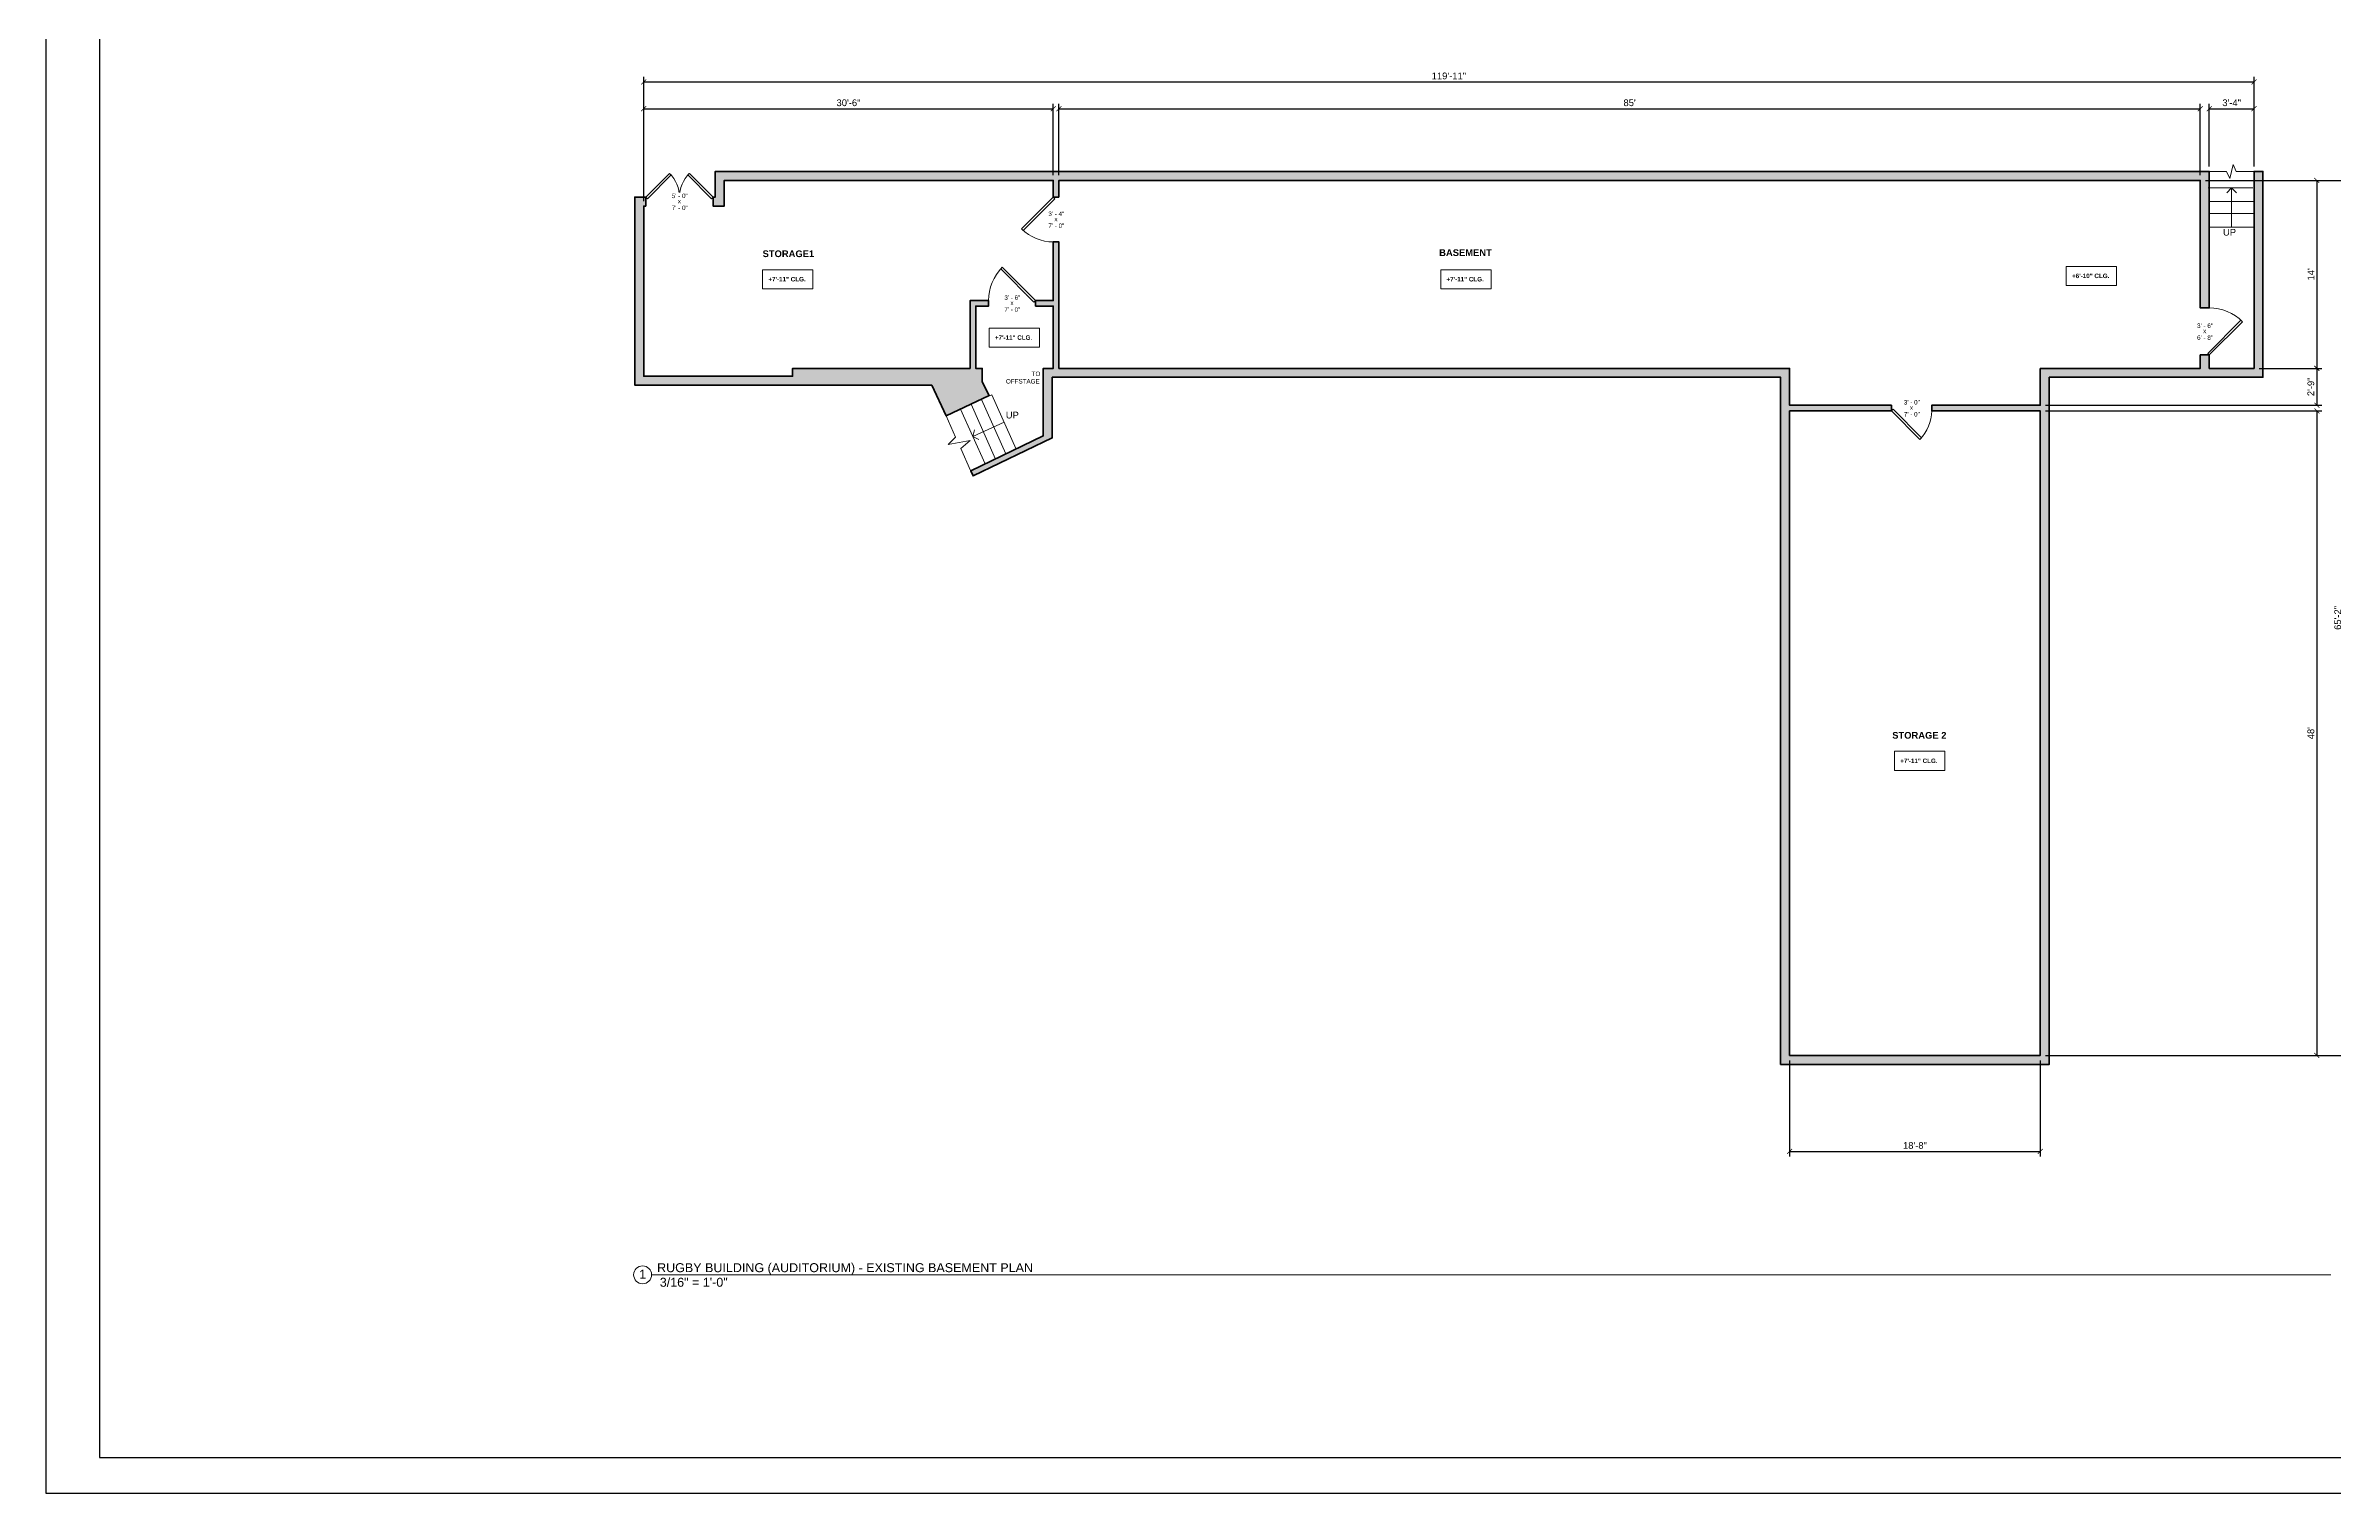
# Model space of a CAD drawing. Header units: inches. Extents: x -2078 to 106214, y -964 to 6385.
# Drawn here: x 32174 to 34219, y 2929 to 4222 of the extents above; entities that cross this region are included whole.
import ezdxf

# ---------------------------------------------------------------- set-up
doc = ezdxf.new("R2010")
doc.units = ezdxf.units.IN
doc.header["$MEASUREMENT"] = 0
for name, color, linetype, lineweight in [('A-ANNO', 2, 'Continuous', 5), ('A-ANNO-DIMS', 1, 'Continuous', 9), ('A-DETAIL-3', 40, 'Continuous', 15), ('A-DOOR', 1, 'Continuous', 18), ('A-STRS', 4, 'Continuous', 9), ('A-WALL', 3, 'Continuous', 40)]:
    doc.layers.add(name, color=color, linetype=linetype, lineweight=lineweight)
doc.layers.add('A-HATCH', color=9, linetype='Continuous')
doc.layers.add('A-TB', color=7, linetype='Continuous')
doc.styles.add('Arial', font='arial.ttf')
doc.styles.add('Arial_1', font='arial.ttf', dxfattribs={"height": 0.0625})
doc.styles.add('Arial_2', font='arial.ttf', dxfattribs={"height": 3})
doc.styles.add('Arial_3', font='arial.ttf', dxfattribs={"height": 0.125})
doc.styles.add('Arial_4', font='arial.ttf', dxfattribs={"height": 3})
doc.styles.add('Arial_B', font='arialbd.ttf', dxfattribs={"height": 4.5})
doc.styles.add('Arial_B_1', font='arialbd.ttf', dxfattribs={"height": 3})
doc.styles.add('JC', font='arial.ttf', dxfattribs={"height": 0.125})
doc.dimstyles.new('JC-DIMS', dxfattribs={"dimtxt": 0.125, "dimasz": 0.09375, "dimexe": 0.09375, "dimexo": 0.09375, "dimgap": 0.046875, "dimtad": 1, "dimdec": 1, "dimzin": 0, "dimdsep": 46, "dimlunit": 4, "dimtxsty": 'JC', "dimblk": 'ARCHTICK', "dimcen": 0.09, "dimclrd": 1, "dimclre": 1, "dimclrt": 256, "dimadec": 0, "dimazin": 0, "dimtfac": 1, "dimtdec": 1, "dimtofl": 0, "dimtmove": 1, "dimatfit": 3, "dimfxl": 1, "dimtolj": 1, "dimtzin": 0, "dimarcsym": 0})

# ---------------------------------------------------------------- blocks, each defined once
blk = doc.blocks.new('JC_TB_48x36 - JC_TB_4836-1441736-Floor Plans')
at = {"layer": 'A-TB'}
for p, q in [((-0.003, 24.012), (-0.003, -11.988)), ((0.747, 23.512), (0.747, -11.488)), ((0.747, -11.488), (47.497, -11.488)), ((-0.003, -11.988), (47.997, -11.988))]:
    blk.add_line(p, q, dxfattribs=at)
blk = doc.blocks.new('Generic Models 7 - Generic Models 7-1495681-2-Basement - Auditorium')
for p, q in [((-1089.3, -395.4), (-1111.3, -346.4)), ((-1080.1, -391.1), (-1102, -342.1)), ((-1100, -341.1), (-1092.6, -337.9)), ((-1092.6, -337.9), (-1083.3, -333.7)), ((-1070.8, -386.6), (-1092.6, -337.9)), ((-1061.6, -382.2), (-1083.3, -333.7)), ((-1086.7, -394.2), (-1089.3, -395.4))]:
    blk.add_line(p, q)
blk = doc.blocks.new('JC_DOUBLE DOOR - DOUBLE DOOR-1511051-2-Basement - Auditorium')
at = {"layer": 'A-DOOR', "lineweight": 20}
for p, q in [((-30, 4), (-8.8, 25.2)), ((-7.4, 23.8), (-28.6, 2.6)), ((-8.8, 25.2), (-7.4, 23.8)), ((8.8, 25.2), (7.4, 23.8)), ((7.4, 23.8), (28.6, 2.6)), ((30, 4), (8.8, 25.2)), ((-28.6, 2.6), (-30, 4)), ((28.6, 2.6), (30, 4))]:
    blk.add_line(p, q, dxfattribs=at)
at = {"layer": 'A-DOOR', "lineweight": 9}
for centre, start, end in [((-30, 4), 360, 45), ((30, 4), 135, 180)]:
    blk.add_arc(centre, 30, start, end, dxfattribs=at)
blk = doc.blocks.new('JC_DOOR_SINGLE PANEL - SINGLE DOOR-1540977-2-Basement - Auditorium')
at = {"layer": 'A-DOOR', "lineweight": 20}
for p, q in [((-8.7, 32.2), (-10.1, 30.8)), ((-10.1, 30.8), (19.6, 1.1)), ((21, 2.5), (-8.7, 32.2)), ((19.6, 1.1), (21, 2.5))]:
    blk.add_line(p, q, dxfattribs=at)
at = {"layer": 'A-DOOR', "lineweight": 9}
blk.add_arc((21, 2.5), 42, 135, 180, dxfattribs=at)
blk = doc.blocks.new('JC_DOOR_SINGLE PANEL - SINGLE DOOR-1511517-2-Basement - Auditorium')
at = {"layer": 'A-DOOR', "lineweight": 20}
for p, q in [((-8.3, 30.8), (-9.7, 29.4)), ((-9.7, 29.4), (18.6, 1.1)), ((20, 2.5), (-8.3, 30.8)), ((18.6, 1.1), (20, 2.5))]:
    blk.add_line(p, q, dxfattribs=at)
at = {"layer": 'A-DOOR', "lineweight": 9}
blk.add_arc((20, 2.5), 40, 135, 180, dxfattribs=at)
blk = doc.blocks.new('JC_DOOR_SINGLE PANEL - SINGLE DOOR-1512063-2-Basement - Auditorium')
at = {"layer": 'A-DOOR', "lineweight": 20}
for p, q in [((-7.5, 28), (-8.9, 26.5)), ((-8.9, 26.5), (16.6, 1.1)), ((18, 2.5), (-7.5, 28)), ((16.6, 1.1), (18, 2.5))]:
    blk.add_line(p, q, dxfattribs=at)
at = {"layer": 'A-DOOR', "lineweight": 9}
blk.add_arc((18, 2.5), 36, 135, 180, dxfattribs=at)
blk = doc.blocks.new('JC_DOOR_SINGLE PANEL - SINGLE DOOR-1512510-2-Basement - Auditorium')
at = {"layer": 'A-DOOR', "lineweight": 20}
for p, q in [((-8.7, 33.7), (-10.1, 32.3)), ((-10.1, 32.3), (19.6, 2.6)), ((21, 4), (-8.7, 33.7)), ((19.6, 2.6), (21, 4))]:
    blk.add_line(p, q, dxfattribs=at)
at = {"layer": 'A-DOOR', "lineweight": 9}
blk.add_arc((21, 4), 42, 135, 180, dxfattribs=at)
blk = doc.blocks.new('_ArchTick')
at = {"color": 0, "linetype": 'ByBlock', "const_width": 0.15}
blk.add_lwpolyline([(-0.5, -0.5), (0.5, 0.5)], dxfattribs=at)
blk = doc.blocks.new('*D1775')
at = {"layer": 'A-ANNO-DIMS', "color": 1, "lineweight": -2, "transparency": 16777216}
for p, q in [((32708.2, 4083.4), (32708.2, 4170.4)), ((32708.2, 4165.9), (33074.2, 4165.9)), ((33074.2, 4106.4), (33074.2, 4170.4))]:
    blk.add_line(p, q, dxfattribs=at)
at = {"layer": 'Defpoints', "color": 0, "transparency": 16777216}
for p in [(33074.2, 4165.9), (33074.2, 4101.9), (32708.2, 4078.9)]:
    blk.add_point(p, dxfattribs=at)
at = {"layer": 'A-ANNO-DIMS', "color": 1, "lineweight": -2, "transparency": 16777216, "xscale": 4.5, "yscale": 4.5, "zscale": 4.5, "rotation": 180}
blk.add_blockref('_ArchTick', (32708.2, 4165.9), dxfattribs=at)
at = {"layer": 'A-ANNO-DIMS', "color": 1, "lineweight": -2, "transparency": 16777216, "xscale": 4.5, "yscale": 4.5, "zscale": 4.5}
blk.add_blockref('_ArchTick', (33074.2, 4165.9), dxfattribs=at)
at = {"layer": 'A-ANNO-DIMS', "color": 2, "transparency": 16777216, "insert": (32891.2, 4171.2), "char_height": 6, "width": 0.487, "attachment_point": 5, "style": 'JC'}
blk.add_mtext('\\A1;30\'-6"', dxfattribs=at)
blk = doc.blocks.new('*D1777')
at = {"layer": 'A-ANNO-DIMS', "color": 1, "lineweight": -2, "transparency": 16777216}
for p, q in [((33732.2, 3315.4), (33732.2, 3229.6)), ((33956.2, 3315.4), (33956.2, 3229.6)), ((33732.2, 3234.1), (33956.2, 3234.1))]:
    blk.add_line(p, q, dxfattribs=at)
at = {"layer": 'Defpoints', "color": 0, "transparency": 16777216}
for p in [(33732.2, 3319.9), (33956.2, 3319.9), (33956.2, 3234.1)]:
    blk.add_point(p, dxfattribs=at)
at = {"layer": 'A-ANNO-DIMS', "color": 1, "lineweight": -2, "transparency": 16777216, "xscale": 4.5, "yscale": 4.5, "zscale": 4.5, "rotation": 180}
blk.add_blockref('_ArchTick', (33732.2, 3234.1), dxfattribs=at)
at = {"layer": 'A-ANNO-DIMS', "color": 1, "lineweight": -2, "transparency": 16777216, "xscale": 4.5, "yscale": 4.5, "zscale": 4.5}
blk.add_blockref('_ArchTick', (33956.2, 3234.1), dxfattribs=at)
at = {"layer": 'A-ANNO-DIMS', "color": 2, "transparency": 16777216, "insert": (33844.2, 3239.4), "char_height": 6, "width": 0.487, "attachment_point": 5, "style": 'JC'}
blk.add_mtext('\\A1;18\'-8"', dxfattribs=at)
blk = doc.blocks.new('*D1779')
at = {"layer": 'A-ANNO-DIMS', "color": 1, "lineweight": -2, "transparency": 16777216}
for p, q in [((33079.2, 4106.4), (33079.2, 4170.4)), ((33079.2, 4165.9), (34099.2, 4165.9)), ((34099.2, 4106.4), (34099.2, 4170.4))]:
    blk.add_line(p, q, dxfattribs=at)
at = {"layer": 'Defpoints', "color": 0, "transparency": 16777216}
for p in [(34099.2, 4165.9), (33079.2, 4101.9), (34099.2, 4101.9)]:
    blk.add_point(p, dxfattribs=at)
at = {"layer": 'A-ANNO-DIMS', "color": 1, "lineweight": -2, "transparency": 16777216, "xscale": 4.5, "yscale": 4.5, "zscale": 4.5, "rotation": 180}
blk.add_blockref('_ArchTick', (33079.2, 4165.9), dxfattribs=at)
at = {"layer": 'A-ANNO-DIMS', "color": 1, "lineweight": -2, "transparency": 16777216, "xscale": 4.5, "yscale": 4.5, "zscale": 4.5}
blk.add_blockref('_ArchTick', (34099.2, 4165.9), dxfattribs=at)
at = {"layer": 'A-ANNO-DIMS', "color": 2, "transparency": 16777216, "insert": (33589.2, 4171.2), "char_height": 6, "width": 0.487, "attachment_point": 5, "style": 'JC'}
blk.add_mtext("\\A1;85'", dxfattribs=at)
blk = doc.blocks.new('*D1745')
at = {"layer": 'A-ANNO-DIMS', "color": 1, "lineweight": -2, "transparency": 16777216}
for p, q in [((34107.2, 4114.4), (34107.2, 4170.4)), ((34107.2, 4165.9), (34147.2, 4165.9)), ((34147.2, 4114.4), (34147.2, 4170.4))]:
    blk.add_line(p, q, dxfattribs=at)
at = {"layer": 'Defpoints', "color": 0, "transparency": 16777216}
for p in [(34147.2, 4165.9), (34107.2, 4109.9), (34147.2, 4109.9)]:
    blk.add_point(p, dxfattribs=at)
at = {"layer": 'A-ANNO-DIMS', "color": 1, "lineweight": -2, "transparency": 16777216, "xscale": 4.5, "yscale": 4.5, "zscale": 4.5, "rotation": 180}
blk.add_blockref('_ArchTick', (34107.2, 4165.9), dxfattribs=at)
at = {"layer": 'A-ANNO-DIMS', "color": 1, "lineweight": -2, "transparency": 16777216, "xscale": 4.5, "yscale": 4.5, "zscale": 4.5}
blk.add_blockref('_ArchTick', (34147.2, 4165.9), dxfattribs=at)
at = {"layer": 'A-ANNO-DIMS', "color": 2, "transparency": 16777216, "insert": (34127.2, 4171.2), "char_height": 6, "width": 0.401, "attachment_point": 5, "style": 'JC'}
blk.add_mtext('\\A1;3\'-4"', dxfattribs=at)
blk = doc.blocks.new('*D1747')
at = {"layer": 'A-ANNO-DIMS', "color": 1, "lineweight": -2, "transparency": 16777216}
for p, q in [((32708.2, 4083.4), (32708.2, 4194.4)), ((34147.2, 4114.4), (34147.2, 4194.4)), ((32708.2, 4189.9), (34147.2, 4189.9))]:
    blk.add_line(p, q, dxfattribs=at)
at = {"layer": 'Defpoints', "color": 0, "transparency": 16777216}
for p in [(34147.2, 4189.9), (34147.2, 4109.9), (32708.2, 4078.9)]:
    blk.add_point(p, dxfattribs=at)
at = {"layer": 'A-ANNO-DIMS', "color": 1, "lineweight": -2, "transparency": 16777216, "xscale": 4.5, "yscale": 4.5, "zscale": 4.5, "rotation": 180}
blk.add_blockref('_ArchTick', (32708.2, 4189.9), dxfattribs=at)
at = {"layer": 'A-ANNO-DIMS', "color": 1, "lineweight": -2, "transparency": 16777216, "xscale": 4.5, "yscale": 4.5, "zscale": 4.5}
blk.add_blockref('_ArchTick', (34147.2, 4189.9), dxfattribs=at)
at = {"layer": 'A-ANNO-DIMS', "color": 2, "transparency": 16777216, "insert": (33427.7, 4195.2), "char_height": 6, "width": 0.66, "attachment_point": 5, "style": 'JC'}
blk.add_mtext('\\A1;119\'-11"', dxfattribs=at)
blk = doc.blocks.new('*D1749')
at = {"layer": 'A-ANNO-DIMS', "color": 1, "lineweight": -2, "transparency": 16777216}
for p, q in [((33960.7, 3895.9), (34207.8, 3895.9)), ((34203.3, 3895.9), (34203.3, 3319.9)), ((33960.7, 3319.9), (34207.8, 3319.9))]:
    blk.add_line(p, q, dxfattribs=at)
at = {"layer": 'Defpoints', "color": 0, "transparency": 16777216}
for p in [(33956.2, 3895.9), (33956.2, 3319.9), (34203.3, 3319.9)]:
    blk.add_point(p, dxfattribs=at)
at = {"layer": 'A-ANNO-DIMS', "color": 1, "lineweight": -2, "transparency": 16777216, "xscale": 4.5, "yscale": 4.5, "zscale": 4.5}
for p, rotation in [((34203.3, 3895.9), 90), ((34203.3, 3319.9), 270)]:
    blk.add_blockref('_ArchTick', p, dxfattribs=dict(at, rotation=rotation))
at = {"layer": 'A-ANNO-DIMS', "color": 2, "transparency": 16777216, "insert": (34198, 3607.9), "char_height": 6, "width": 0.487, "attachment_point": 5, "rotation": 90, "style": 'JC'}
blk.add_mtext("\\A1;48'", dxfattribs=at)
blk = doc.blocks.new('*D1751')
at = {"layer": 'A-ANNO-DIMS', "color": 1, "lineweight": -2, "transparency": 16777216}
for p, q in [((34103.7, 4101.9), (34231.8, 4101.9)), ((34227.3, 4101.9), (34227.3, 3319.9)), ((33960.7, 3319.9), (34231.8, 3319.9))]:
    blk.add_line(p, q, dxfattribs=at)
at = {"layer": 'Defpoints', "color": 0, "transparency": 16777216}
for p in [(34099.2, 4101.9), (33956.2, 3319.9), (34227.3, 3319.9)]:
    blk.add_point(p, dxfattribs=at)
at = {"layer": 'A-ANNO-DIMS', "color": 1, "lineweight": -2, "transparency": 16777216, "xscale": 4.5, "yscale": 4.5, "zscale": 4.5}
for p, rotation in [((34227.3, 4101.9), 90), ((34227.3, 3319.9), 270)]:
    blk.add_blockref('_ArchTick', p, dxfattribs=dict(at, rotation=rotation))
at = {"layer": 'A-ANNO-DIMS', "color": 2, "transparency": 16777216, "insert": (34222, 3710.9), "char_height": 6, "width": 0.487, "attachment_point": 5, "rotation": 90, "style": 'JC'}
blk.add_mtext('\\A1;65\'-2"', dxfattribs=at)
blk = doc.blocks.new('*D1753')
at = {"layer": 'A-ANNO-DIMS', "color": 1, "lineweight": -2, "transparency": 16777216}
for p, q in [((34103.7, 4101.9), (34207.8, 4101.9)), ((34203.3, 4101.9), (34203.3, 3933.9)), ((34151.7, 3933.9), (34207.8, 3933.9))]:
    blk.add_line(p, q, dxfattribs=at)
at = {"layer": 'Defpoints', "color": 0, "transparency": 16777216}
for p in [(34099.2, 4101.9), (34147.2, 3933.9), (34203.3, 3933.9)]:
    blk.add_point(p, dxfattribs=at)
at = {"layer": 'A-ANNO-DIMS', "color": 1, "lineweight": -2, "transparency": 16777216, "xscale": 4.5, "yscale": 4.5, "zscale": 4.5}
for p, rotation in [((34203.3, 4101.9), 90), ((34203.3, 3933.9), 270)]:
    blk.add_blockref('_ArchTick', p, dxfattribs=dict(at, rotation=rotation))
at = {"layer": 'A-ANNO-DIMS', "color": 2, "transparency": 16777216, "insert": (34198, 4017.9), "char_height": 6, "width": 0.487, "attachment_point": 5, "rotation": 90, "style": 'JC'}
blk.add_mtext("\\A1;14'", dxfattribs=at)
blk = doc.blocks.new('*D1755')
at = {"layer": 'A-ANNO-DIMS', "color": 1, "lineweight": -2, "transparency": 16777216}
for p, q in [((34151.7, 3933.9), (34207.8, 3933.9)), ((34203.3, 3933.9), (34203.3, 3900.9)), ((33960.7, 3900.9), (34207.8, 3900.9))]:
    blk.add_line(p, q, dxfattribs=at)
at = {"layer": 'Defpoints', "color": 0, "transparency": 16777216}
for p in [(34147.2, 3933.9), (33956.2, 3900.9), (34203.3, 3900.9)]:
    blk.add_point(p, dxfattribs=at)
at = {"layer": 'A-ANNO-DIMS', "color": 1, "lineweight": -2, "transparency": 16777216, "xscale": 4.5, "yscale": 4.5, "zscale": 4.5}
for p, rotation in [((34203.3, 3933.9), 90), ((34203.3, 3900.9), 270)]:
    blk.add_blockref('_ArchTick', p, dxfattribs=dict(at, rotation=rotation))
at = {"layer": 'A-ANNO-DIMS', "color": 2, "transparency": 16777216, "insert": (34198, 3917.4), "char_height": 6, "width": 0.401, "attachment_point": 5, "rotation": 90, "style": 'JC'}
blk.add_mtext('\\A1;2\'-9"', dxfattribs=at)
blk = doc.blocks.new('JC- existing door Tag_quad - JC- existing door Tag_quad-839775-2-Basement - Auditorium')
at = {"layer": 'A-ANNO', "insert": (-0.023, 0.038), "char_height": 0.0625, "width": 0.0505, "attachment_point": 1, "style": 'Arial_2', "bg_fill": 3, "box_fill_scale": 1.25, "bg_fill_color": 256, "bg_fill_true_color": 13158600, "bg_fill_transparency": 0}
blk.add_mtext('x', dxfattribs=at)
blk = doc.blocks.new('Viewport - View Title-2281-Floor Plans')
at = {"layer": 'A-ANNO'}
for start, end in [(0, 180), (180, 360)]:
    blk.add_arc((-0.125, 0), 0.125, start, end, dxfattribs=at)

msp = doc.modelspace()

# ---------------------------------------------------------------- block references
at = {"layer": 'A-TB', "xscale": 64, "yscale": 64, "zscale": 64}
msp.add_blockref('JC_TB_48x36 - JC_TB_4836-1441736-Floor Plans', (32174.08, 3695.863), dxfattribs=at)

# ---------------------------------------------------------------- next in the draw order: linework, layer by layer
at = {"layer": 'A-ANNO'}
for p, q in [((34127.179, 4095.108), (34122.936, 4090.866)), ((34127.179, 4095.108), (34131.422, 4090.866)), ((34127.179, 4060.154), (34127.179, 4095.108)), ((33030.39, 3885.708), (33002.325, 3873.141)), ((33002.325, 3873.141), (33003.878, 3878.936)), ((33002.325, 3873.141), (33007.683, 3870.44)), ((32715.213, 3123.889), (34215.825, 3123.889))]:
    msp.add_line(p, q, dxfattribs=at)
at = {"layer": 'A-ANNO', "flags": 128}
for points in [[(32814.477, 4022.003), (32859.387, 4022.003), (32859.387, 4004.934), (32814.477, 4004.934)], [(33420.477, 4022.003), (33465.387, 4022.003), (33465.387, 4004.934), (33420.477, 4004.934)], [(33979.453, 4025.003), (34024.364, 4025.003), (34024.364, 4007.934), (33979.453, 4007.934)], [(33016.925, 3969.852), (33061.836, 3969.852), (33061.836, 3952.783), (33016.925, 3952.783)], [(33825.97, 3591.657), (33870.881, 3591.657), (33870.881, 3574.588), (33825.97, 3574.588)]]:
    msp.add_lwpolyline(points, close=True, dxfattribs=at)
at = {"layer": 'A-DETAIL-3'}
for points in [[(34107.179, 4109.904), (34122.679, 4109.904), (34125.637, 4103.56), (34128.51, 4116.002), (34131.353, 4109.904), (34147.179, 4109.904)], [(32978.36, 3891.488), (32986.887, 3872.446), (32980.28, 3865.839), (32999.846, 3869.289), (32991.454, 3862.247), (33000.22, 3842.669)]]:
    msp.add_lwpolyline(points, dxfattribs=at)
at = {"layer": 'A-STRS'}
for p, q in [((34106.133, 4095.108), (34146.133, 4095.108)), ((34107.179, 4083.154), (34147.179, 4083.154)), ((34107.179, 4072.154), (34147.179, 4072.154)), ((34107.179, 4060.154), (34147.179, 4060.154))]:
    msp.add_line(p, q, dxfattribs=at)

# ---------------------------------------------------------------- next in the draw order: block references
at = {"layer": 'A-ANNO', "xscale": 64, "yscale": 64, "zscale": 64}
msp.add_blockref('Viewport - View Title-2281-Floor Plans', (32715.213, 3123.889), dxfattribs=at)
at = {"layer": 'A-DOOR'}
for name, p in [('JC_DOUBLE DOOR - DOUBLE DOOR-1511051-2-Basement - Auditorium', (32740.179, 4082.904)), ('JC_DOOR_SINGLE PANEL - SINGLE DOOR-1540977-2-Basement - Auditorium', (33037.346, 3991.987))]:
    msp.add_blockref(name, p, dxfattribs=at)
for name, p, rotation in [('JC_DOOR_SINGLE PANEL - SINGLE DOOR-1511517-2-Basement - Auditorium', (33076.679, 4066.904), 89.99999999999993), ('JC_DOOR_SINGLE PANEL - SINGLE DOOR-1512510-2-Basement - Auditorium', (34103.179, 3966.904), 269.9999999999999), ('JC_DOOR_SINGLE PANEL - SINGLE DOOR-1512063-2-Basement - Auditorium', (33841.179, 3898.404), 180)]:
    msp.add_blockref(name, p, dxfattribs=dict(at, rotation=rotation))
at = {"layer": 'A-STRS'}
msp.add_blockref('Generic Models 7 - Generic Models 7-1495681-2-Basement - Auditorium', (34102.668, 4243.976), dxfattribs=at)

# ---------------------------------------------------------------- next in the draw order: texts
at = {"layer": 'A-ANNO', "attachment_point": 1}
for s, insert, char_height, width, style in [('UP', (34119.48, 4058.531), 6, 14.342, 'Arial_1'), ('STORAGE1', (32814.427, 4039.308), 6, 56.56, 'Arial_B'), ('BASEMENT', (33419.05, 4040.308), 6, 57.772, 'Arial_B'), ('+7\'-11" CLG.', (32819.597, 4015.549), 4, 41.814, 'Arial_B_1'), ('+7\'-11" CLG.', (33425.597, 4015.549), 4, 41.814, 'Arial_B_1'), ('+6\'-10" CLG.', (33984.573, 4018.549), 4, 41.814, 'Arial_B_1'), ('+7\'-11" CLG.', (33022.045, 3963.398), 4, 41.814, 'Arial_B_1'), ('TO ', (33054.897, 3931.007), 4, 9.696, 'Arial'), ('OFFSTAGE ', (33031.897, 3924.34), 4, 37.572, 'Arial'), ('UP', (33031.785, 3895.142), 6, 14.342, 'Arial_1'), ('STORAGE 2', (33823.888, 3608.963), 6, 59.388, 'Arial_B'), ('+7\'-11" CLG.', (33831.09, 3585.203), 4, 41.814, 'Arial_B_1'), ('RUGBY BUILDING (AUDITORIUM) - EXISTING BASEMENT PLAN', (32720.163, 3134.233), 8, 427.55785, 'Arial_4'), ('1', (32704.208, 3128.427), 8, 7.474, 'Arial_3'), (' 3/16" = 1\'-0"', (32719.471, 3121.199), 8, 77.366, 'Arial_3')]:
    msp.add_mtext(s, dxfattribs=dict(at, insert=insert, char_height=char_height, width=width, style=style))

# ---------------------------------------------------------------- next in the draw order: dimensions: what is measured, and where the dimension line sits
at = {"layer": 'A-ANNO-DIMS'}
for base, p1, p2, picture, middle in [((34147.179, 4189.888), (32708.179, 4078.904), (34147.179, 4109.904), '*D1747', (33427.679, 4195.201)), ((33074.179, 4165.888), (32708.179, 4078.904), (33074.179, 4101.904), '*D1775', (32891.179, 4171.203)), ((34099.179, 4165.888), (33079.179, 4101.904), (34099.179, 4101.904), '*D1779', (33589.179, 4171.201)), ((34147.179, 4165.888), (34107.179, 4109.904), (34147.179, 4109.904), '*D1745', (34127.179, 4171.203)), ((33956.179, 3234.103), (33732.179, 3319.904), (33956.179, 3319.904), '*D1777', (33844.179, 3239.416))]:
    dim = msp.add_linear_dim(base=base, p1=p1, p2=p2, dimstyle='JC-DIMS', override={"dimclrt": 2}, dxfattribs=at)
    dim.commit()
    dim.dimension.update_dxf_attribs({"geometry": picture, "text_midpoint": middle})
for base, p1, p2, picture, middle in [((34227.298, 3319.904), (34099.179, 4101.904), (33956.179, 3319.904), '*D1751', (34221.985, 3710.904)), ((34203.298, 3933.904), (34099.179, 4101.904), (34147.179, 3933.904), '*D1753', (34198.036, 4017.904)), ((34203.298, 3900.904), (34147.179, 3933.904), (33956.179, 3900.904), '*D1755', (34197.985, 3917.404)), ((34203.298, 3319.904), (33956.179, 3895.904), (33956.179, 3319.904), '*D1749', (34197.985, 3607.904))]:
    dim = msp.add_linear_dim(base=base, p1=p1, p2=p2, angle=90, dimstyle='JC-DIMS', override={"dimclrt": 2}, dxfattribs=at)
    dim.commit()
    dim.dimension.update_dxf_attribs({"geometry": picture, "text_midpoint": middle})

# ---------------------------------------------------------------- next in the draw order: block references
at = {"layer": 'A-ANNO', "xscale": 64, "yscale": 64, "zscale": 64}
for p in [(32740.179, 4082.904), (33076.679, 4066.904), (33037.346, 3991.987), (34103.179, 3966.904), (33841.179, 3898.404)]:
    msp.add_blockref('JC- existing door Tag_quad - JC- existing door Tag_quad-839775-2-Basement - Auditorium', p, dxfattribs=at)

# ---------------------------------------------------------------- next in the draw order: texts
at = {"layer": 'A-ANNO', "char_height": 4, "width": 17.978, "attachment_point": 1, "style": 'Arial', "bg_fill": 3, "box_fill_scale": 1.25, "bg_fill_color": 256, "bg_fill_true_color": 13158600, "bg_fill_transparency": 0}
for s, insert in [('5\' - 0"', (32733.293, 4090.041)), ('3\' - 4"', (33069.793, 4074.041)), ('3\' - 6"', (33030.46, 3999.124)), ('3\' - 6"', (34096.293, 3974.041)), ('3\' - 0"', (33834.293, 3905.541))]:
    msp.add_mtext(s, dxfattribs=dict(at, insert=insert))

# ---------------------------------------------------------------- next in the draw order: texts
for s, insert in [('7\' - 0"', (32733.293, 4079.359)), ('7\' - 0"', (33069.793, 4063.359)), ('7\' - 0"', (33030.46, 3988.443)), ('6\' - 8"', (34096.293, 3963.359)), ('7\' - 0"', (33834.293, 3894.859))]:
    msp.add_mtext(s, dxfattribs=dict(at, insert=insert))

# ---------------------------------------------------------------- next in the draw order: hatches: boundary and pattern name
at = {"layer": 'A-HATCH'}
h = msp.add_hatch(color=256, dxfattribs=at)
h.dxf.hatch_style = 1
h.paths.add_polyline_path([(33079.179, 4086.904), (33079.179, 4101.904), (34099.179, 4101.904), (34099.179, 3987.904), (34107.179, 3987.904), (34107.179, 4109.904), (32772.179, 4109.904), (32772.179, 4086.904), (32770.179, 4086.904), (32770.179, 4078.904), (32780.179, 4078.904), (32780.179, 4101.904), (33074.179, 4101.904), (33074.179, 4086.904)])
h = msp.add_hatch(color=256, dxfattribs=at)
h.dxf.hatch_style = 1
h.paths.add_polyline_path([(33956.179, 3933.904), (33956.179, 3900.904), (33859.179, 3900.904), (33859.179, 3895.904), (33956.179, 3895.904), (33956.179, 3319.904), (33732.179, 3319.904), (33732.179, 3895.904), (33823.179, 3895.904), (33823.179, 3900.904), (33732.179, 3900.904), (33732.179, 3933.904), (33079.179, 3933.904), (33079.179, 4046.904), (33074.179, 4046.904), (33074.179, 3994.487), (33058.346, 3994.487), (33058.346, 3989.487), (33074.179, 3989.487), (33074.179, 3933.904), (33065.286, 3933.904), (33065.286, 3873.467), (33000.416, 3842.232), (33002.585, 3837.727), (33073.286, 3871.769), (33073.286, 3925.904), (33724.179, 3925.904), (33724.179, 3311.904), (33964.179, 3311.904), (33964.179, 3925.904), (34155.179, 3925.904), (34155.179, 4109.904), (34147.179, 4109.904), (34147.179, 3933.904), (34107.179, 3933.904), (34107.179, 3945.904), (34099.179, 3945.904), (34099.179, 3933.904)])
h = msp.add_hatch(color=256, dxfattribs=at)
h.dxf.hatch_style = 1
h.paths.add_polyline_path([(32710.179, 4078.904), (32710.179, 4086.904), (32700.179, 4086.904), (32700.179, 3918.904), (32965.576, 3918.904), (32978.36, 3891.488), (33016.993, 3909.503), (33010.66, 3921.933), (33010.66, 3933.904), (33004.846, 3933.904), (33004.846, 3989.487), (33016.346, 3989.487), (33016.346, 3994.487), (32999.846, 3994.487), (32999.846, 3933.904), (32841.179, 3933.904), (32841.179, 3926.904), (32708.179, 3926.904), (32708.179, 4078.904)])

# ---------------------------------------------------------------- next in the draw order: linework, layer by layer
at = {"layer": 'A-WALL', "lineweight": 60}
for points in [[(33079.179, 4086.904), (33079.179, 4101.904), (34099.179, 4101.904), (34099.179, 3987.904), (34107.179, 3987.904), (34107.179, 4109.904), (32772.179, 4109.904), (32772.179, 4086.904), (32770.179, 4086.904), (32770.179, 4078.904), (32780.179, 4078.904), (32780.179, 4101.904), (33074.179, 4101.904), (33074.179, 4086.904)], [(33956.179, 3933.904), (33956.179, 3900.904), (33859.179, 3900.904), (33859.179, 3895.904), (33956.179, 3895.904), (33956.179, 3319.904), (33732.179, 3319.904), (33732.179, 3895.904), (33823.179, 3895.904), (33823.179, 3900.904), (33732.179, 3900.904), (33732.179, 3933.904), (33079.179, 3933.904), (33079.179, 4046.904), (33074.179, 4046.904), (33074.179, 3994.487), (33058.346, 3994.487), (33058.346, 3989.487), (33074.179, 3989.487), (33074.179, 3933.904), (33065.286, 3933.904), (33065.286, 3873.467), (33000.416, 3842.232), (33002.585, 3837.727), (33073.286, 3871.769), (33073.286, 3925.904), (33724.179, 3925.904), (33724.179, 3311.904), (33964.179, 3311.904), (33964.179, 3925.904), (34155.179, 3925.904), (34155.179, 4109.904), (34147.179, 4109.904), (34147.179, 3933.904), (34107.179, 3933.904), (34107.179, 3945.904), (34099.179, 3945.904), (34099.179, 3933.904)], [(32710.179, 4078.904), (32710.179, 4086.904), (32700.179, 4086.904), (32700.179, 3918.904), (32965.576, 3918.904), (32978.36, 3891.488), (33016.993, 3909.503), (33010.66, 3921.933), (33010.66, 3933.904), (33004.846, 3933.904), (33004.846, 3989.487), (33016.346, 3989.487), (33016.346, 3994.487), (32999.846, 3994.487), (32999.846, 3933.904), (32841.179, 3933.904), (32841.179, 3926.904), (32708.179, 3926.904), (32708.179, 4078.904)]]:
    msp.add_lwpolyline(points, close=True, dxfattribs=at)

doc.saveas('drawing.dxf')
